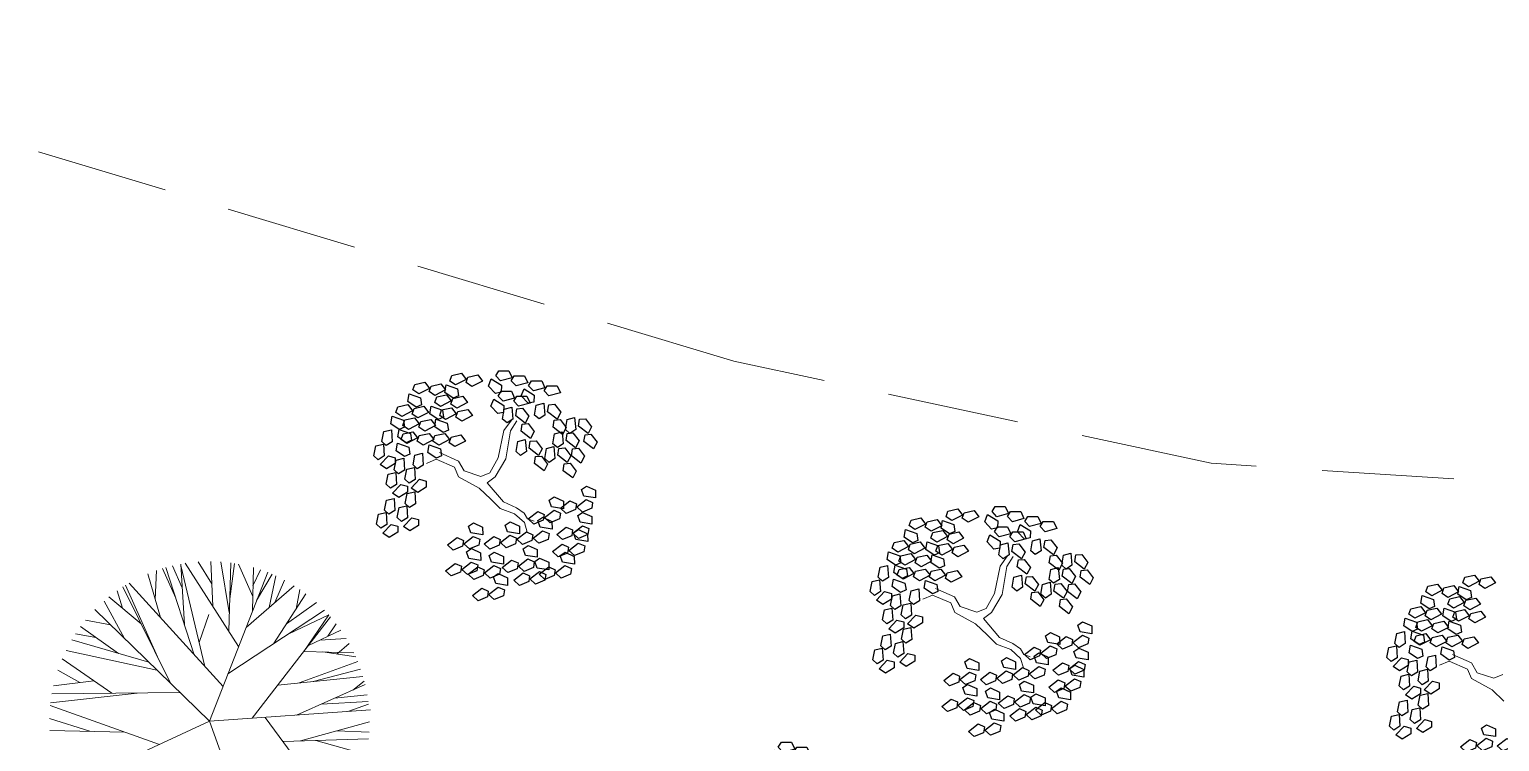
# Model space of a CAD drawing. Header units: millimetres. Extents: x 997 to 4249, y 599 to 1440.
# Drawn here: x 1404.66 to 1440.02, y 915.04 to 932.17 of the extents above; entities that cross this region are included whole.
import ezdxf

# ---------------------------------------------------------------- set-up
doc = ezdxf.new("R2010")
doc.units = ezdxf.units.MM
doc.linetypes.add('Continuo', pattern=[0])
doc.linetypes.add('DASHED', pattern=[19.05, 12.7, -6.35])
doc.layers.add('cercas existentes', color=18, linetype='Continuous')
doc.layers.add('taludes', color=9, linetype='Continuous')

# ---------------------------------------------------------------- blocks, each defined once
blk = doc.blocks.new('L', base_point=(1.3683, 0.5913))
at = {"linetype": 'Continuo'}
for p, q in [((1.2809, 0.65), (1.3117, 0.675)), ((1.2937, 0.5998), (1.2809, 0.65)), ((1.3117, 0.675), (1.3419, 0.6213)), ((1.3419, 0.6213), (1.3225, 0.5909)), ((1.2753, 0.5668), (1.3061, 0.5917)), ((1.2881, 0.5166), (1.2753, 0.5668)), ((1.3225, 0.5909), (1.2937, 0.5998)), ((1.3061, 0.5917), (1.3362, 0.538)), ((1.3362, 0.538), (1.3169, 0.5076)), ((1.337, 0.4891), (1.3557, 0.5478)), ((1.3557, 0.5478), (1.3911, 0.5544)), ((1.3911, 0.5544), (1.4042, 0.5272)), ((1.3169, 0.5076), (1.2881, 0.5166)), ((1.3763, 0.4836), (1.337, 0.4891)), ((1.4042, 0.5272), (1.3763, 0.4836))]:
    blk.add_line(p, q, dxfattribs=at)
blk = doc.blocks.new('gtfoods1')
at = {"layer": 'taludes', "lineweight": 5}
h = blk.add_hatch(dxfattribs=at)
h.set_pattern_fill('ANSI31', color=256, scale=0.75, angle=45, style=0)
h.set_pattern_definition([(90, (-527604.815, -10865515.9044), (-3.4925, 7e-16), [])])
h.paths.add_polyline_path([(-519.309, 348.877), (-452.011, 290.875, -0.935225), (-449.517, 288.726), (-411.466, 255.932), (-372.164, 301.534), (-480.007, 394.479)])
h.paths.add_polyline_path([(-516.892, 349.285), (-482.48, 319.911), (-479.802, 323.048), (-514.214, 352.422)], flags=24)
at = {"layer": 'taludes', "linetype": 'Continuo', "lineweight": 5, "extrusion": (-0.012368, -0.016489, 0.999788)}
for p, q in [((-508.385, 261.6, 12.097), (-508.203, 261.851, 12.103)), ((-508.226, 261.595, 12.099), (-508.074, 261.833, 12.104)), ((-508.521, 260.943, 12.084), (-508.385, 261.6, 12.097)), ((-508.334, 260.924, 12.086), (-508.226, 261.595, 12.099)), ((-509.478, 260.865, 12.071), (-509.934, 261.069, 12.069)), ((-510.012, 260.909, 12.065), (-510.246, 260.809, 12.061)), ((-509.569, 260.72, 12.068), (-510.012, 260.909, 12.065)), ((-509.475, 260.487, 12.065), (-509.569, 260.72, 12.068)), ((-509.341, 260.632, 12.069), (-509.478, 260.865, 12.071)), ((-508.94, 260.497, 12.072), (-509.341, 260.632, 12.069)), ((-508.72, 260.585, 12.076), (-508.521, 260.943, 12.084)), ((-508.593, 260.487, 12.076), (-508.334, 260.924, 12.086)), ((-508.978, 260.215, 12.067), (-509.475, 260.487, 12.065)), ((-508.94, 260.497, 12.072), (-508.72, 260.585, 12.076)), ((-508.786, 260.344, 12.071), (-508.593, 260.487, 12.076)), ((-508.786, 260.344, 12.071), (-508.395, 259.886, 12.068)), ((-508.978, 260.215, 12.067), (-508.697, 259.95, 12.066)), ((-508.697, 259.95, 12.066), (-508.472, 259.727, 12.065)), ((-508.395, 259.886, 12.068), (-508.082, 259.742, 12.07)), ((-508.472, 259.727, 12.065), (-508.13, 259.595, 12.067)), ((-508.13, 259.595, 12.067), (-507.89, 259.385, 12.066)), ((-508.082, 259.742, 12.07), (-507.897, 259.614, 12.07)), ((-507.897, 259.614, 12.07), (-507.815, 259.477, 12.069)), ((-507.89, 259.385, 12.066), (-507.825, 259.153, 12.063)), ((-507.815, 259.477, 12.069), (-507.658, 259.418, 12.07)), ((-496.45, 258.335, 12.097), (-496.269, 258.586, 12.103)), ((-496.292, 258.33, 12.099), (-496.139, 258.568, 12.104)), ((-496.587, 257.678, 12.084), (-496.45, 258.335, 12.097)), ((-496.399, 257.659, 12.086), (-496.292, 258.33, 12.099)), ((-497.544, 257.601, 12.071), (-498, 257.804, 12.069)), ((-498.077, 257.644, 12.065), (-498.312, 257.544, 12.061)), ((-497.635, 257.455, 12.068), (-498.077, 257.644, 12.065)), ((-497.541, 257.223, 12.065), (-497.635, 257.455, 12.068)), ((-497.407, 257.367, 12.069), (-497.544, 257.601, 12.071)), ((-496.786, 257.32, 12.076), (-496.587, 257.678, 12.084)), ((-496.659, 257.222, 12.076), (-496.399, 257.659, 12.086)), ((-497.044, 256.95, 12.067), (-497.541, 257.223, 12.065)), ((-497.006, 257.233, 12.072), (-497.407, 257.367, 12.069)), ((-497.006, 257.233, 12.072), (-496.786, 257.32, 12.076)), ((-496.851, 257.079, 12.071), (-496.659, 257.222, 12.076)), ((-496.851, 257.079, 12.071), (-496.461, 256.622, 12.068)), ((-497.044, 256.95, 12.067), (-496.762, 256.685, 12.066)), ((-496.762, 256.685, 12.066), (-496.538, 256.462, 12.065)), ((-496.538, 256.462, 12.065), (-496.195, 256.33, 12.067)), ((-496.461, 256.622, 12.068), (-496.147, 256.477, 12.07)), ((-496.147, 256.477, 12.07), (-495.963, 256.349, 12.07)), ((-495.963, 256.349, 12.07), (-495.881, 256.212, 12.069)), ((-496.195, 256.33, 12.067), (-495.956, 256.12, 12.066)), ((-495.956, 256.12, 12.066), (-495.891, 255.888, 12.063)), ((-495.881, 256.212, 12.069), (-495.724, 256.153, 12.07)), ((-485.649, 256.053, 12.065), (-485.884, 255.952, 12.061)), ((-485.207, 255.863, 12.068), (-485.649, 256.053, 12.065)), ((-485.115, 256.009, 12.071), (-485.572, 256.212, 12.069)), ((-484.978, 255.775, 12.069), (-485.115, 256.009, 12.071)), ((-485.113, 255.631, 12.065), (-485.207, 255.863, 12.068)), ((-484.577, 255.641, 12.072), (-484.978, 255.775, 12.069)), ((-484.577, 255.641, 12.072), (-484.358, 255.728, 12.076)), ((-484.615, 255.359, 12.067), (-485.113, 255.631, 12.065)), ((-484.615, 255.359, 12.067), (-484.334, 255.093, 12.066))]:
    blk.add_line(p, q, dxfattribs=at)
at = {"layer": 'taludes', "lineweight": 5, "extrusion": (-0.01642, -0.01246, 0.999788)}
for p, q in [((-516.643, 257.101, 12.087), (-516.95, 258.155, 12.095)), ((-516.768, 257.532, 12.09), (-516.739, 258.235, 12.099)), ((-516.272, 257.565, 12.099), (-516.596, 258.282, 12.102)), ((-515.831, 256.208, 12.089), (-516.513, 258.307, 12.104)), ((-516.122, 257.817, 12.104), (-516.355, 258.348, 12.107)), ((-516.068, 256.936, 12.094), (-516.157, 258.389, 12.111)), ((-515.574, 255.925, 12.09), (-516.155, 258.354, 12.11)), ((-514.764, 256.404, 12.109), (-516.047, 258.408, 12.113)), ((-515.407, 257.912, 12.117), (-515.736, 258.442, 12.118)), ((-515.466, 254.605, 12.075), (-514.065, 258.196, 12.143)), ((-515.383, 257.372, 12.111), (-515.431, 258.452, 12.124)), ((-514.989, 257.225, 12.116), (-515.188, 258.442, 12.127)), ((-515.003, 256.777, 12.11), (-514.952, 258.417, 12.131)), ((-514.979, 257.554, 12.12), (-514.861, 258.404, 12.132)), ((-514.423, 257.606, 12.13), (-514.763, 258.387, 12.134)), ((-514.43, 257.26, 12.125), (-514.409, 258.304, 12.138)), ((-514.418, 257.864, 12.133), (-514.241, 258.252, 12.141)), ((-514.333, 257.508, 12.13), (-513.957, 258.143, 12.144)), ((-516.406, 255.523, 12.071), (-517.545, 257.842, 12.081)), ((-516.717, 256.154, 12.074), (-517.482, 257.882, 12.083)), ((-515.138, 255.445, 12.091), (-517.398, 257.932, 12.085)), ((-514.585, 256.863, 12.118), (-513.425, 257.866, 12.149)), ((-514.031, 257.342, 12.133), (-513.87, 258.105, 12.145)), ((-513.893, 257.461, 12.136), (-513.659, 258.001, 12.147)), ((-513.381, 257.306, 12.143), (-513.293, 257.779, 12.15)), ((-517.505, 256.595, 12.066), (-518, 257.499, 12.069)), ((-517.106, 256.947, 12.077), (-517.882, 257.599, 12.073)), ((-517.556, 257.325, 12.075), (-517.684, 257.748, 12.078)), ((-513.922, 256.47, 12.124), (-513.144, 257.672, 12.151)), ((-513.613, 256.947, 12.135), (-512.892, 257.464, 12.153)), ((-515.466, 254.605, 12.075), (-518.219, 257.292, 12.063)), ((-515.712, 256.5, 12.095), (-515.481, 257.178, 12.107)), ((-515.02, 255.747, 12.097), (-512.698, 257.276, 12.154)), ((-514.438, 254.678, 12.093), (-512.551, 257.115, 12.154)), ((-513.554, 256.712, 12.133), (-512.597, 257.168, 12.154)), ((-512.597, 257.168, 12.154), (-513.192, 256.287, 12.133)), ((-518.195, 256.625, 12.055), (-518.687, 256.709, 12.048)), ((-517.654, 256.24, 12.059), (-518.564, 256.886, 12.053)), ((-517.844, 256.926, 12.065), (-518.444, 257.04, 12.056)), ((-513.08, 256.431, 12.137), (-512.307, 256.801, 12.154)), ((-512.619, 256.651, 12.147), (-512.417, 256.951, 12.154)), ((-516.927, 256.031, 12.069), (-518.777, 256.564, 12.045)), ((-512.811, 256.56, 12.143), (-512.177, 256.599, 12.154)), ((-512.4, 256.222, 12.146), (-512.105, 256.475, 12.154)), ((-517.81, 255.279, 12.045), (-519.007, 256.108, 12.036)), ((-516.727, 255.836, 12.07), (-518.915, 256.309, 12.04)), ((-513.307, 255.528, 12.122), (-511.898, 256.042, 12.152)), ((-513.192, 256.287, 12.133), (-511.99, 256.252, 12.153)), ((-512.737, 256.273, 12.141), (-511.945, 256.153, 12.152)), ((-518.579, 255.541, 12.036), (-519.112, 255.832, 12.03)), ((-513.82, 255.476, 12.113), (-511.773, 255.682, 12.149)), ((-512.972, 255.561, 12.128), (-511.829, 255.859, 12.15)), ((-516.174, 255.296, 12.072), (-519.256, 255.264, 12.021)), ((-518.248, 255.582, 12.041), (-519.216, 255.462, 12.024)), ((-513.374, 254.753, 12.111), (-511.721, 255.487, 12.147)), ((-512.015, 255.356, 12.141), (-511.743, 255.572, 12.148)), ((-516.669, 254.049, 12.048), (-519.294, 254.989, 12.017)), ((-517.204, 255.285, 12.055), (-519.287, 255.05, 12.018)), ((-512.776, 255.018, 12.124), (-511.648, 255.081, 12.144)), ((-512.455, 255.161, 12.131), (-511.672, 255.241, 12.145)), ((-512.136, 254.841, 12.133), (-511.641, 255.02, 12.143)), ((-518.346, 254.365, 12.025), (-519.312, 254.675, 12.013)), ((-515.466, 254.605, 12.075), (-519.02, 252.965, 11.996)), ((-515.466, 254.605, 12.075), (-511.591, 254.88, 12.142)), ((-515.466, 254.605, 12.075), (-514.16, 250.985, 12.051)), ((-514.123, 254.7, 12.098), (-512.372, 252.318, 12.097)), ((-513.275, 254.132, 12.105), (-511.619, 254.589, 12.138)), ((-517.498, 254.346, 12.038), (-519.307, 254.387, 12.009)), ((-512.401, 254.373, 12.122), (-511.627, 254.346, 12.135)), ((-513.696, 254.119, 12.098), (-511.642, 254.182, 12.133)), ((-512.903, 254.143, 12.111), (-511.703, 253.805, 12.127))]:
    blk.add_line(p, q, dxfattribs=at)
at = {"layer": 'taludes', "linetype": 'DASHED', "lineweight": 5, "ltscale": 0.25}
blk.add_lwpolyline([(-320.828, 172.706), (-341.375, 180.171), (-358.77, 185.354), (-370.81, 185.581), (-377.616, 186.962), (-399.685, 192.753), (-405.402, 196.75), (-417.209, 204.642), (-425.902, 209.435), (-427.312, 211.637), (-427.077, 220.304), (-438.294, 240.928), (-456.842, 257.576), (-480.786, 260.129), (-491.37, 260.816), (-502.854, 263.267), (-520.267, 268.515), (-539.213, 268.638), (-540.268, 268.813), (-546.896, 270.764), (-557.583, 273.208), (-574.669, 276.685)], dxfattribs=at)
at = {"layer": 'taludes', "linetype": 'Continuo', "lineweight": 5, "extrusion": (-0.012368, -0.016489, 0.999788)}
for p, xscale, yscale, zscale, rotation in [((-564.153, -94.642, 14.069), 4.693247904986873, 4.693247904986873, 4.693247904986873, 292.8731664010561), ((-565.54, -96.011, 14.069), 4.693247905292083, 4.693247905292083, 4.693247905292083, 305.0710582407918), ((-564.958, -95.306, 14.069), 4.693247905292083, 4.693247905292083, 4.693247905292083, 305.0710582407918), ((-563.378, -94.361, 14.069), 4.693247904986873, 4.693247904986873, 4.693247904986873, 292.8731664010561), ((-564.939, -95.936, 14.069), 4.693247905292083, 4.693247905292083, 4.693247905292083, 305.0710582407918), ((-563.814, -94.997, 14.069), 4.693247904986873, 4.693247904986873, 4.693247904986873, 292.8731664010561), ((-562.95, -94.77, 14.069), 4.693247905158423, 4.693247905158423, 4.693247905158423, 240.0875733262941), ((-565.542, -96.688, 14.069), 4.693247905292083, 4.693247905292083, 4.693247905292083, 305.0710582407918), ((-564.655, -96.115, 14.069), 4.693247905292083, 4.693247905292083, 4.693247905292083, 305.0710582407918), ((-563.507, -95.309, 14.069), 4.693247905158423, 4.693247905158423, 4.693247905158423, 240.0875733262941), ((-562.148, -94.603, 14.069), 4.693247905158423, 4.693247905158423, 4.693247905158423, 240.0875733262941), ((-565.501, -97.451, 14.069), 4.693247905007419, 4.693247905007419, 4.693247905007419, 11.23182489907098), ((-565.221, -96.842, 14.069), 4.693247905292083, 4.693247905292083, 4.693247905292083, 305.0710582407918), ((-562.184, -95.056, 14.069), 4.693247905158423, 4.693247905158423, 4.693247905158423, 240.0875733262941), ((-565.051, -97.135, 14.069), 4.693247905292083, 4.693247905292083, 4.693247905292083, 305.0710582407918), ((-564.416, -96.706, 14.069), 4.693247905292083, 4.693247905292083, 4.693247905292083, 305.0710582407918), ((-562.781, -95.739, 14.069), 4.693247905158423, 4.693247905158423, 4.693247905158423, 240.0875733262941), ((-562.128, -95.462, 14.069), 4.693247905158423, 4.693247905158423, 4.693247905158423, 240.0875733262941), ((-564.853, -97.82, 14.069), 4.693247905007419, 4.693247905007419, 4.693247905007419, 11.23182489907098), ((-564.564, -97.452, 14.069), 4.693247905007419, 4.693247905007419, 4.693247905007419, 11.23182489907098), ((-561.366, -95.718, 14.069), 4.693247904105663, 4.693247904105663, 4.693247904105663, 135.1959007807611), ((-564.46, -98.731, 14.069), 4.693247905007419, 4.693247905007419, 4.693247905007419, 11.23182489907098), ((-564.159, -98.305, 14.069), 4.693247905007419, 4.693247905007419, 4.693247905007419, 11.23182489907098), ((-561.83, -96.39, 14.069), 4.693247904105663, 4.693247904105663, 4.693247904105663, 135.1959007807611), ((-561.756, -96.948, 14.069), 4.693247904105663, 4.693247904105663, 4.693247904105663, 135.1959007807611), ((-561.06, -96.278, 14.069), 4.693247904105663, 4.693247904105663, 4.693247904105663, 135.1959007807611), ((-553.452, -90.757, 13.975), 4.693247905292083, 4.693247905292083, 4.693247905292083, 305.0710582407918), ((-552.646, -90.093, 13.975), 4.693247904986873, 4.693247904986873, 4.693247904986873, 292.8731664010561), ((-551.872, -89.813, 13.975), 4.693247904986873, 4.693247904986873, 4.693247904986873, 292.8731664010561), ((-563.008, -98.058, 14.069), 4.693247904105663, 4.693247904105663, 4.693247904105663, 135.1959007807611), ((-562.317, -97.507, 14.069), 4.693247904105663, 4.693247904105663, 4.693247904105663, 135.1959007807611), ((-560.891, -96.671, 14.069), 4.693247904105663, 4.693247904105663, 4.693247904105663, 135.1959007807611), ((-554.034, -91.463, 13.975), 4.693247905292083, 4.693247905292083, 4.693247905292083, 305.0710582407918), ((-553.433, -91.387, 13.975), 4.693247905292083, 4.693247905292083, 4.693247905292083, 305.0710582407918), ((-552.308, -90.449, 13.975), 4.693247904986873, 4.693247904986873, 4.693247904986873, 292.8731664010561), ((-561.633, -97.702, 14.069), 4.693247904105663, 4.693247904105663, 4.693247904105663, 135.1959007807611), ((-554.036, -92.14, 13.975), 4.693247905292083, 4.693247905292083, 4.693247905292083, 305.0710582407918), ((-553.149, -91.566, 13.975), 4.693247905292083, 4.693247905292083, 4.693247905292083, 305.0710582407918), ((-552.001, -90.761, 13.975), 4.693247905158423, 4.693247905158423, 4.693247905158423, 240.0875733262941), ((-551.444, -90.221, 13.975), 4.693247905158423, 4.693247905158423, 4.693247905158423, 240.0875733262941), ((-562.675, -98.582, 14.069), 4.693247904105663, 4.693247904105663, 4.693247904105663, 135.1959007807611), ((-562.187, -98.322, 14.069), 4.693247904105663, 4.693247904105663, 4.693247904105663, 135.1959007807611), ((-561.226, -97.779, 14.069), 4.693247904105663, 4.693247904105663, 4.693247904105663, 135.1959007807611), ((-560.822, -97.298, 14.069), 4.693247904105663, 4.693247904105663, 4.693247904105663, 135.1959007807611), ((-553.715, -92.294, 13.975), 4.693247905292083, 4.693247905292083, 4.693247905292083, 305.0710582407918), ((-550.642, -90.054, 13.975), 4.693247905158423, 4.693247905158423, 4.693247905158423, 240.0875733262941), ((-561.798, -98.675, 14.069), 4.693247904105663, 4.693247904105663, 4.693247904105663, 135.1959007807611), ((-553.995, -92.902, 13.975), 4.693247905007419, 4.693247905007419, 4.693247905007419, 11.23182489907098), ((-553.545, -92.587, 13.975), 4.693247905292083, 4.693247905292083, 4.693247905292083, 305.0710582407918), ((-552.91, -92.157, 13.975), 4.693247905292083, 4.693247905292083, 4.693247905292083, 305.0710582407918), ((-551.275, -91.191, 13.975), 4.693247905158423, 4.693247905158423, 4.693247905158423, 240.0875733262941), ((-550.678, -90.508, 13.975), 4.693247905158423, 4.693247905158423, 4.693247905158423, 240.0875733262941), ((-542.555, -84.574, 13.847), 4.693247905292083, 4.693247905292083, 4.693247905292083, 305.0710582407918), ((-553.058, -92.904, 13.975), 4.693247905007419, 4.693247905007419, 4.693247905007419, 11.23182489907098), ((-550.622, -90.914, 13.975), 4.693247905158423, 4.693247905158423, 4.693247905158423, 240.0875733262941), ((-543.137, -85.28, 13.847), 4.693247905292083, 4.693247905292083, 4.693247905292083, 305.0710582407918), ((-553.347, -93.272, 13.975), 4.693247905007419, 4.693247905007419, 4.693247905007419, 11.23182489907098), ((-542.536, -85.204, 13.847), 4.693247905292083, 4.693247905292083, 4.693247905292083, 305.0710582407918), ((-543.138, -85.957, 13.847), 4.693247905292083, 4.693247905292083, 4.693247905292083, 305.0710582407918), ((-542.818, -86.111, 13.847), 4.693247905292083, 4.693247905292083, 4.693247905292083, 305.0710582407918), ((-542.251, -85.383, 13.847), 4.693247905292083, 4.693247905292083, 4.693247905292083, 305.0710582407918), ((-552.954, -94.183, 13.975), 4.693247905007419, 4.693247905007419, 4.693247905007419, 11.23182489907098), ((-552.653, -93.757, 13.975), 4.693247905007419, 4.693247905007419, 4.693247905007419, 11.23182489907098), ((-550.324, -91.842, 13.975), 4.693247904105663, 4.693247904105663, 4.693247904105663, 135.1959007807611), ((-549.86, -91.17, 13.975), 4.693247904105663, 4.693247904105663, 4.693247904105663, 135.1959007807611), ((-543.097, -86.719, 13.847), 4.693247905007419, 4.693247905007419, 4.693247905007419, 11.23182489907098), ((-542.648, -86.404, 13.847), 4.693247905292083, 4.693247905292083, 4.693247905292083, 305.0710582407918), ((-549.554, -91.73, 13.975), 4.693247904105663, 4.693247904105663, 4.693247904105663, 135.1959007807611), ((-542.013, -85.974, 13.847), 4.693247905292083, 4.693247905292083, 4.693247905292083, 305.0710582407918), ((-551.502, -93.51, 13.975), 4.693247904105663, 4.693247904105663, 4.693247904105663, 135.1959007807611), ((-550.811, -92.959, 13.975), 4.693247904105663, 4.693247904105663, 4.693247904105663, 135.1959007807611), ((-550.25, -92.4, 13.975), 4.693247904105663, 4.693247904105663, 4.693247904105663, 135.1959007807611), ((-542.449, -87.089, 13.847), 4.693247905007419, 4.693247905007419, 4.693247905007419, 11.23182489907098), ((-542.16, -86.721, 13.847), 4.693247905007419, 4.693247905007419, 4.693247905007419, 11.23182489907098), ((-549.385, -92.122, 13.975), 4.693247904105663, 4.693247904105663, 4.693247904105663, 135.1959007807611), ((-551.169, -94.034, 13.975), 4.693247904105663, 4.693247904105663, 4.693247904105663, 135.1959007807611), ((-550.681, -93.774, 13.975), 4.693247904105663, 4.693247904105663, 4.693247904105663, 135.1959007807611), ((-550.127, -93.154, 13.975), 4.693247904105663, 4.693247904105663, 4.693247904105663, 135.1959007807611), ((-549.72, -93.231, 13.975), 4.693247904105663, 4.693247904105663, 4.693247904105663, 135.1959007807611), ((-549.316, -92.749, 13.975), 4.693247904105663, 4.693247904105663, 4.693247904105663, 135.1959007807611), ((-541.756, -87.574, 13.847), 4.693247905007419, 4.693247905007419, 4.693247905007419, 11.23182489907098), ((-542.057, -88, 13.847), 4.693247905007419, 4.693247905007419, 4.693247905007419, 11.23182489907098), ((-550.292, -94.127, 13.975), 4.693247904105663, 4.693247904105663, 4.693247904105663, 135.1959007807611), ((-539.914, -86.776, 13.847), 4.693247904105663, 4.693247904105663, 4.693247904105663, 135.1959007807611), ((-540.605, -87.327, 13.847), 4.693247904105663, 4.693247904105663, 4.693247904105663, 135.1959007807611), ((-553.355, -97.713, 14.132), 4.693247904986873, 4.693247904986873, 4.693247904986873, 292.8731664010561)]:
    blk.add_blockref('L', p, dxfattribs=dict(at, xscale=xscale, yscale=yscale, zscale=zscale, rotation=rotation))

msp = doc.modelspace()

# ---------------------------------------------------------------- block references
at = {"layer": 'cercas existentes', "color": 1}
msp.add_blockref('gtfoods1', (1924.454, 660.921), dxfattribs=at)

doc.saveas('drawing.dxf')
